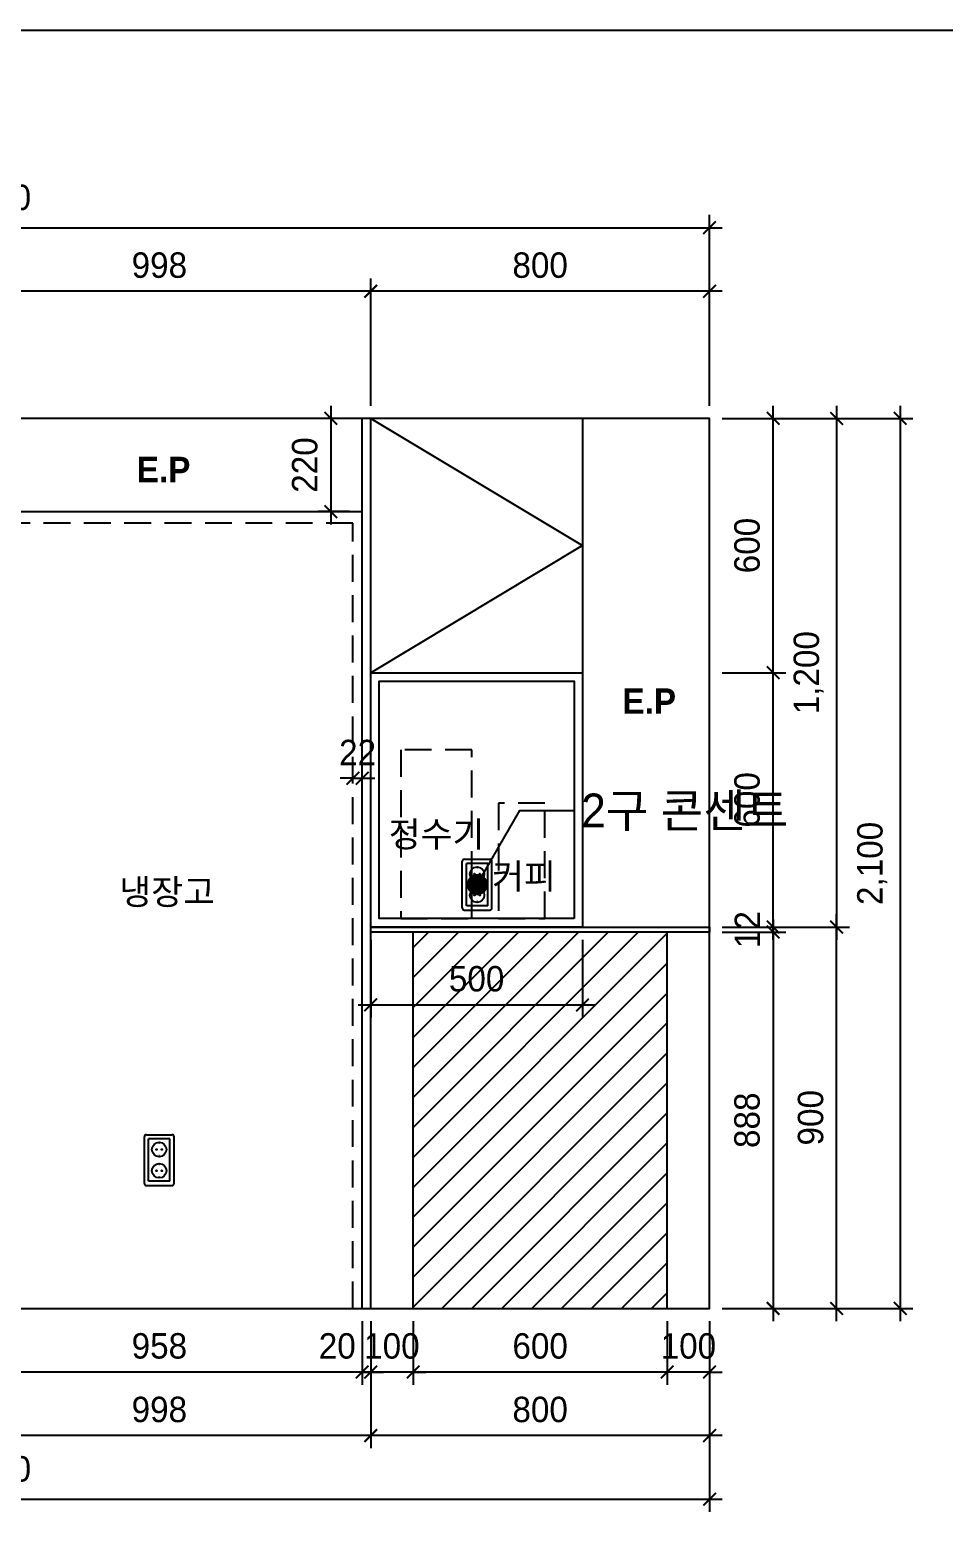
# Model space of a CAD drawing. Header units: millimetres. Extents: x 261942 to 379971, y 117646 to 213875.
# Drawn here: x 347149 to 349306, y 168910 to 172456 of the extents above; entities that cross this region are included whole.
import ezdxf
from ezdxf.enums import TextEntityAlignment as Align

# ---------------------------------------------------------------- set-up
doc = ezdxf.new("R2010")
doc.units = ezdxf.units.MM
doc.header["$LTSCALE"] = 100
doc.header["$PDMODE"] = 3
doc.linetypes.add('DASHEDX2', pattern=[1.5, 1, -0.5])
doc.linetypes.add('HIDDEN', pattern=[9.525, 6.35, -3.175])
doc.layers.get('DEFPOINTS').update_dxf_attribs({"color": 248})
for name, color, linetype in [('0-ELC TEXT', 7, 'Continuous'), ('06-FUR', 6, 'Continuous'), ('06-LIGHT', 4, 'Continuous'), ('07-DIM', 5, 'Continuous'), ('F-SYM', 7, 'Continuous'), ('FORM(YOURNAME)-11', 1, 'Continuous'), ('FU', 4, 'Continuous')]:
    doc.layers.add(name, color=color, linetype=linetype)
doc.styles.add('HY 울릉도 L', font='')
doc.styles.add('YOURNAME', font='HY울릉도M.TTF')
doc.styles.add('넥슨고딕', font='NEXONLv1GothicBold.ttf')
doc.styles.add('코레일둥고', font='Korail_Round_Gothic_Medium.ttf')
doc.styles.get('HY 울릉도 L').set_extended_font_data('HY울릉도L')
doc.dimstyles.new('30', dxfattribs={"dimscale": 30, "dimtxt": 2, "dimasz": 1, "dimexe": 1, "dimexo": 1, "dimgap": 1, "dimtad": 1, "dimdec": 0, "dimrnd": 0.05, "dimdsep": 46, "dimlunit": 6, "dimtxsty": 'HY 울릉도 L', "dimblk": 'ARCHTICK', "dimcen": 2.5, "dimdle": 1, "dimclrd": 133, "dimclre": 133, "dimclrt": 30, "dimadec": 0, "dimazin": 0, "dimtfac": 1, "dimtdec": 0, "dimtix": 1, "dimtmove": 2, "dimatfit": 3, "dimldrblk": 'ARCHTICK', "dimfxl": 0, "dimlwd": -1, "dimlwe": -1, "dimarcsym": 0})

# ---------------------------------------------------------------- blocks, each defined once
blk = doc.blocks.new('FORM-PLAN')
at = {"layer": 'DEFPOINTS', "color": 158}
blk.add_lwpolyline([(-69444, 53115), (-64, 53115), (-64, 1215), (-69444, 1215)], close=True, dxfattribs=at)
at = {"layer": 'FORM(YOURNAME)-11', "color": 3, "style": 'YOURNAME'}
for tag, height, p in [('1', 450, (9905, 18188)), ('2', 450, (9905, 17544)), ('3', 450, (9905, 16257)), ('4', 450, (9905, 14326)), ('5', 515, (9905, 12009)), ('6', 515, (9905, 9757)), ('7', 515, (9905, 7504)), ('8', 515, (9905, 5252)), ('9', 515, (9905, 2999)), ('10', 515, (5655, 811)), ('11', 515, (9905, 747)), ('12', 515, (5655, -1441)), ('13', 515, (9905, -1441))]:
    blk.add_attdef(tag, text='', height=height, dxfattribs=at).set_placement(p, align=Align.MIDDLE_RIGHT)
blk = doc.blocks.new('*U590')
at = {"layer": 'F-SYM', "xscale": 0.15, "yscale": 0.15, "zscale": 0.15}
blk.add_blockref('FORM-PLAN', (352137.4, 164489.1), dxfattribs=at)
blk = doc.blocks.new('_ArchTick')
at = {"color": 0, "linetype": 'ByBlock', "const_width": 0.15}
blk.add_lwpolyline([(-0.5, -0.5), (0.5, 0.5)], dxfattribs=at)
blk = doc.blocks.new('*D336')
at = {"layer": '07-DIM', "color": 133}
for p, q in [((345353.1, 171570.1), (345353.1, 172020.1)), ((348753.1, 171570.1), (348753.1, 172020.1)), ((345323.1, 171990.1), (348783.1, 171990.1))]:
    blk.add_line(p, q, dxfattribs=at)
at = {"layer": 'DEFPOINTS', "color": 0}
for p in [(348753.1, 171990.1), (345353.1, 171540.1), (348753.1, 171540.1)]:
    blk.add_point(p, dxfattribs=at)
at = {"layer": '07-DIM', "color": 133, "xscale": 30, "yscale": 30, "zscale": 30, "rotation": 180}
blk.add_blockref('_ArchTick', (345353.1, 171990.1), dxfattribs=at)
at = {"layer": '07-DIM', "color": 133, "xscale": 30, "yscale": 30, "zscale": 30}
blk.add_blockref('_ArchTick', (348753.1, 171990.1), dxfattribs=at)
at = {"layer": '07-DIM', "color": 30, "insert": (347053.1, 172056), "char_height": 60, "attachment_point": 5, "style": 'HY 울릉도 L'}
blk.add_mtext('3,400', dxfattribs=at)
blk = doc.blocks.new('*D337')
at = {"layer": '07-DIM', "color": 133}
for p, q in [((348783.1, 171840.1), (347923.1, 171840.1)), ((347953.1, 171570.1), (347953.1, 171870.1)), ((348753.1, 171570.1), (348753.1, 171870.1))]:
    blk.add_line(p, q, dxfattribs=at)
at = {"layer": 'DEFPOINTS', "color": 0}
for p in [(347953.1, 171840.1), (347953.1, 171540.1), (348753.1, 171540.1)]:
    blk.add_point(p, dxfattribs=at)
at = {"layer": '07-DIM', "color": 133, "xscale": 30, "yscale": 30, "zscale": 30, "rotation": 180}
blk.add_blockref('_ArchTick', (347953.1, 171840.1), dxfattribs=at)
at = {"layer": '07-DIM', "color": 133, "xscale": 30, "yscale": 30, "zscale": 30}
blk.add_blockref('_ArchTick', (348753.1, 171840.1), dxfattribs=at)
at = {"layer": '07-DIM', "color": 30, "insert": (348353.1, 171901.4), "char_height": 60, "attachment_point": 5, "style": 'HY 울릉도 L'}
blk.add_mtext('800', dxfattribs=at)
blk = doc.blocks.new('*D338')
at = {"layer": '07-DIM', "color": 133}
for p, q in [((347983.1, 171840.1), (346925.1, 171840.1)), ((346955.1, 171570.1), (346955.1, 171870.1)), ((347953.1, 171570.1), (347953.1, 171870.1))]:
    blk.add_line(p, q, dxfattribs=at)
at = {"layer": 'DEFPOINTS', "color": 0}
for p in [(346955.1, 171840.1), (346955.1, 171540.1), (347953.1, 171540.1)]:
    blk.add_point(p, dxfattribs=at)
at = {"layer": '07-DIM', "color": 133, "xscale": 30, "yscale": 30, "zscale": 30, "rotation": 180}
blk.add_blockref('_ArchTick', (346955.1, 171840.1), dxfattribs=at)
at = {"layer": '07-DIM', "color": 133, "xscale": 30, "yscale": 30, "zscale": 30}
blk.add_blockref('_ArchTick', (347953.1, 171840.1), dxfattribs=at)
at = {"layer": '07-DIM', "color": 30, "insert": (347454.1, 171901.4), "char_height": 60, "attachment_point": 5, "style": 'HY 울릉도 L'}
blk.add_mtext('998', dxfattribs=at)
blk = doc.blocks.new('*D346')
at = {"layer": '07-DIM', "color": 133}
for p, q in [((345353.1, 169410.1), (345353.1, 168960.1)), ((348753.1, 169410.1), (348753.1, 168960.1)), ((345323.1, 168990.1), (348783.1, 168990.1))]:
    blk.add_line(p, q, dxfattribs=at)
at = {"layer": 'DEFPOINTS', "color": 0}
for p in [(345353.1, 169440.1), (348753.1, 169440.1), (348753.1, 168990.1)]:
    blk.add_point(p, dxfattribs=at)
at = {"layer": '07-DIM', "color": 133, "xscale": 30, "yscale": 30, "zscale": 30, "rotation": 180}
blk.add_blockref('_ArchTick', (345353.1, 168990.1), dxfattribs=at)
at = {"layer": '07-DIM', "color": 133, "xscale": 30, "yscale": 30, "zscale": 30}
blk.add_blockref('_ArchTick', (348753.1, 168990.1), dxfattribs=at)
at = {"layer": '07-DIM', "color": 30, "insert": (347053.1, 169056), "char_height": 60, "attachment_point": 5, "style": 'HY 울릉도 L'}
blk.add_mtext('3,400', dxfattribs=at)
blk = doc.blocks.new('*D347')
at = {"layer": '07-DIM', "color": 133}
for p, q in [((347953.1, 169410.1), (347953.1, 169110.1)), ((348753.1, 169410.1), (348753.1, 169110.1)), ((348783.1, 169140.1), (347923.1, 169140.1))]:
    blk.add_line(p, q, dxfattribs=at)
at = {"layer": 'DEFPOINTS', "color": 0}
for p in [(347953.1, 169440.1), (348753.1, 169440.1), (347953.1, 169140.1)]:
    blk.add_point(p, dxfattribs=at)
at = {"layer": '07-DIM', "color": 133, "xscale": 30, "yscale": 30, "zscale": 30, "rotation": 180}
blk.add_blockref('_ArchTick', (347953.1, 169140.1), dxfattribs=at)
at = {"layer": '07-DIM', "color": 133, "xscale": 30, "yscale": 30, "zscale": 30}
blk.add_blockref('_ArchTick', (348753.1, 169140.1), dxfattribs=at)
at = {"layer": '07-DIM', "color": 30, "insert": (348353.1, 169201.4), "char_height": 60, "attachment_point": 5, "style": 'HY 울릉도 L'}
blk.add_mtext('800', dxfattribs=at)
blk = doc.blocks.new('*D348')
at = {"layer": '07-DIM', "color": 133}
for p, q in [((348653.1, 169410.1), (348653.1, 169260.1)), ((348753.1, 169410.1), (348753.1, 169260.1)), ((348653.1, 169290.1), (348623.1, 169290.1)), ((348753.1, 169290.1), (348653.1, 169290.1)), ((348753.1, 169290.1), (348783.1, 169290.1))]:
    blk.add_line(p, q, dxfattribs=at)
at = {"layer": 'DEFPOINTS', "color": 0}
for p in [(348653.1, 169440.1), (348753.1, 169440.1), (348653.1, 169290.1)]:
    blk.add_point(p, dxfattribs=at)
at = {"layer": '07-DIM', "color": 133, "xscale": 30, "yscale": 30, "zscale": 30}
blk.add_blockref('_ArchTick', (348653.1, 169290.1), dxfattribs=at)
at = {"layer": '07-DIM', "color": 133, "xscale": 30, "yscale": 30, "zscale": 30, "rotation": 180}
blk.add_blockref('_ArchTick', (348753.1, 169290.1), dxfattribs=at)
at = {"layer": '07-DIM', "color": 30, "insert": (348703.1, 169351.3), "char_height": 60, "attachment_point": 5, "style": 'HY 울릉도 L'}
blk.add_mtext('100', dxfattribs=at)
blk = doc.blocks.new('*D349')
at = {"layer": '07-DIM', "color": 133}
for p, q in [((348053.1, 169410.1), (348053.1, 169260.1)), ((348653.1, 169410.1), (348653.1, 169260.1)), ((348683.1, 169290.1), (348023.1, 169290.1))]:
    blk.add_line(p, q, dxfattribs=at)
at = {"layer": 'DEFPOINTS', "color": 0}
for p in [(348053.1, 169440.1), (348653.1, 169440.1), (348053.1, 169290.1)]:
    blk.add_point(p, dxfattribs=at)
at = {"layer": '07-DIM', "color": 133, "xscale": 30, "yscale": 30, "zscale": 30, "rotation": 180}
blk.add_blockref('_ArchTick', (348053.1, 169290.1), dxfattribs=at)
at = {"layer": '07-DIM', "color": 133, "xscale": 30, "yscale": 30, "zscale": 30}
blk.add_blockref('_ArchTick', (348653.1, 169290.1), dxfattribs=at)
at = {"layer": '07-DIM', "color": 30, "insert": (348353.1, 169351.3), "char_height": 60, "attachment_point": 5, "style": 'HY 울릉도 L'}
blk.add_mtext('600', dxfattribs=at)
blk = doc.blocks.new('*D350')
at = {"layer": '07-DIM', "color": 133}
for p, q in [((347953.1, 169410.1), (347953.1, 169260.1)), ((348053.1, 169410.1), (348053.1, 169260.1)), ((347953.1, 169290.1), (347923.1, 169290.1)), ((348053.1, 169290.1), (347953.1, 169290.1)), ((348053.1, 169290.1), (348083.1, 169290.1))]:
    blk.add_line(p, q, dxfattribs=at)
at = {"layer": 'DEFPOINTS', "color": 0}
for p in [(347953.1, 169440.1), (348053.1, 169440.1), (347953.1, 169290.1)]:
    blk.add_point(p, dxfattribs=at)
at = {"layer": '07-DIM', "color": 133, "xscale": 30, "yscale": 30, "zscale": 30}
blk.add_blockref('_ArchTick', (347953.1, 169290.1), dxfattribs=at)
at = {"layer": '07-DIM', "color": 133, "xscale": 30, "yscale": 30, "zscale": 30, "rotation": 180}
blk.add_blockref('_ArchTick', (348053.1, 169290.1), dxfattribs=at)
at = {"layer": '07-DIM', "color": 30, "insert": (348003.1, 169351.3), "char_height": 60, "attachment_point": 5, "style": 'HY 울릉도 L'}
blk.add_mtext('100', dxfattribs=at)
blk = doc.blocks.new('*D351')
at = {"layer": '07-DIM', "color": 133}
for p, q in [((346955.1, 169410.1), (346955.1, 169110.1)), ((347953.1, 169410.1), (347953.1, 169110.1)), ((347983.1, 169140.1), (346925.1, 169140.1))]:
    blk.add_line(p, q, dxfattribs=at)
at = {"layer": 'DEFPOINTS', "color": 0}
for p in [(346955.1, 169440.1), (347953.1, 169440.1), (346955.1, 169140.1)]:
    blk.add_point(p, dxfattribs=at)
at = {"layer": '07-DIM', "color": 133, "xscale": 30, "yscale": 30, "zscale": 30, "rotation": 180}
blk.add_blockref('_ArchTick', (346955.1, 169140.1), dxfattribs=at)
at = {"layer": '07-DIM', "color": 133, "xscale": 30, "yscale": 30, "zscale": 30}
blk.add_blockref('_ArchTick', (347953.1, 169140.1), dxfattribs=at)
at = {"layer": '07-DIM', "color": 30, "insert": (347454.1, 169201.4), "char_height": 60, "attachment_point": 5, "style": 'HY 울릉도 L'}
blk.add_mtext('998', dxfattribs=at)
blk = doc.blocks.new('*D353')
at = {"layer": '07-DIM', "color": 133}
for p, q in [((347933.1, 169410.1), (347933.1, 169260.1)), ((347953.1, 169410.1), (347953.1, 169260.1)), ((347933.1, 169290.1), (347903.1, 169290.1)), ((347933.1, 169290.1), (347953.1, 169290.1)), ((347953.1, 169290.1), (347983.1, 169290.1))]:
    blk.add_line(p, q, dxfattribs=at)
at = {"layer": 'DEFPOINTS', "color": 0}
for p in [(347933.1, 169440.1), (347953.1, 169440.1), (347953.1, 169290.1)]:
    blk.add_point(p, dxfattribs=at)
at = {"layer": '07-DIM', "color": 133, "xscale": 30, "yscale": 30, "zscale": 30}
blk.add_blockref('_ArchTick', (347933.1, 169290.1), dxfattribs=at)
at = {"layer": '07-DIM', "color": 133, "xscale": 30, "yscale": 30, "zscale": 30, "rotation": 180}
blk.add_blockref('_ArchTick', (347953.1, 169290.1), dxfattribs=at)
at = {"layer": '07-DIM', "color": 30, "insert": (347874.1, 169351.3), "char_height": 60, "attachment_point": 5, "style": 'HY 울릉도 L'}
blk.add_mtext('20', dxfattribs=at)
blk = doc.blocks.new('*D354')
at = {"layer": '07-DIM', "color": 133}
for p, q in [((346975.1, 169410.1), (346975.1, 169260.1)), ((347933.1, 169410.1), (347933.1, 169260.1)), ((347963.1, 169290.1), (346945.1, 169290.1))]:
    blk.add_line(p, q, dxfattribs=at)
at = {"layer": 'DEFPOINTS', "color": 0}
for p in [(346975.1, 169440.1), (347933.1, 169440.1), (346975.1, 169290.1)]:
    blk.add_point(p, dxfattribs=at)
at = {"layer": '07-DIM', "color": 133, "xscale": 30, "yscale": 30, "zscale": 30, "rotation": 180}
blk.add_blockref('_ArchTick', (346975.1, 169290.1), dxfattribs=at)
at = {"layer": '07-DIM', "color": 133, "xscale": 30, "yscale": 30, "zscale": 30}
blk.add_blockref('_ArchTick', (347933.1, 169290.1), dxfattribs=at)
at = {"layer": '07-DIM', "color": 30, "insert": (347454.1, 169351.4), "char_height": 60, "attachment_point": 5, "style": 'HY 울릉도 L'}
blk.add_mtext('958', dxfattribs=at)
blk = doc.blocks.new('*D355')
at = {"layer": '07-DIM', "color": 133}
for p, q in [((349053.1, 171570.1), (349053.1, 170310.1)), ((348783.1, 171540.1), (349083.1, 171540.1)), ((348783.1, 170340.1), (349083.1, 170340.1))]:
    blk.add_line(p, q, dxfattribs=at)
at = {"layer": 'DEFPOINTS', "color": 0}
for p in [(348753.1, 171540.1), (348753.1, 170340.1), (349053.1, 170340.1)]:
    blk.add_point(p, dxfattribs=at)
at = {"layer": '07-DIM', "color": 133, "xscale": 30, "yscale": 30, "zscale": 30}
for p, rotation in [((349053.1, 171540.1), 90), ((349053.1, 170340.1), 270)]:
    blk.add_blockref('_ArchTick', p, dxfattribs=dict(at, rotation=rotation))
at = {"layer": '07-DIM', "color": 30, "insert": (348987.1, 170940.1), "char_height": 60, "attachment_point": 5, "rotation": 90, "style": 'HY 울릉도 L'}
blk.add_mtext('1,200', dxfattribs=at)
blk = doc.blocks.new('*D356')
at = {"layer": '07-DIM', "color": 133}
for p, q in [((349203.1, 171570.1), (349203.1, 169410.1)), ((348783.1, 171540.1), (349233.1, 171540.1)), ((348783.1, 169440.1), (349233.1, 169440.1))]:
    blk.add_line(p, q, dxfattribs=at)
at = {"layer": 'DEFPOINTS', "color": 0}
for p in [(348753.1, 171540.1), (348753.1, 169440.1), (349203.1, 169440.1)]:
    blk.add_point(p, dxfattribs=at)
at = {"layer": '07-DIM', "color": 133, "xscale": 30, "yscale": 30, "zscale": 30}
for p, rotation in [((349203.1, 171540.1), 90), ((349203.1, 169440.1), 270)]:
    blk.add_blockref('_ArchTick', p, dxfattribs=dict(at, rotation=rotation))
at = {"layer": '07-DIM', "color": 30, "insert": (349137.1, 170490.1), "char_height": 60, "attachment_point": 5, "rotation": 90, "style": 'HY 울릉도 L'}
blk.add_mtext('2,100', dxfattribs=at)
blk = doc.blocks.new('*D357')
at = {"layer": '07-DIM', "color": 133}
for p, q in [((349053.1, 169410.1), (349053.1, 170370.1)), ((348783.1, 170340.1), (349083.1, 170340.1)), ((348783.1, 169440.1), (349083.1, 169440.1))]:
    blk.add_line(p, q, dxfattribs=at)
at = {"layer": 'DEFPOINTS', "color": 0}
for p in [(348753.1, 170340.1), (349053.1, 170340.1), (348753.1, 169440.1)]:
    blk.add_point(p, dxfattribs=at)
at = {"layer": '07-DIM', "color": 133, "xscale": 30, "yscale": 30, "zscale": 30}
for p, rotation in [((349053.1, 170340.1), 90), ((349053.1, 169440.1), 270)]:
    blk.add_blockref('_ArchTick', p, dxfattribs=dict(at, rotation=rotation))
at = {"layer": '07-DIM', "color": 30, "insert": (348991.8, 169890.1), "char_height": 60, "attachment_point": 5, "rotation": 90, "style": 'HY 울릉도 L'}
blk.add_mtext('900', dxfattribs=at)
blk = doc.blocks.new('*D358')
at = {"layer": '07-DIM', "color": 133}
for p, q in [((348903.1, 170310.1), (348903.1, 170970.1)), ((348783.1, 170940.1), (348933.1, 170940.1)), ((348783.1, 170340.1), (348933.1, 170340.1))]:
    blk.add_line(p, q, dxfattribs=at)
at = {"layer": 'DEFPOINTS', "color": 0}
for p in [(348753.1, 170940.1), (348903.1, 170940.1), (348753.1, 170340.1)]:
    blk.add_point(p, dxfattribs=at)
at = {"layer": '07-DIM', "color": 133, "xscale": 30, "yscale": 30, "zscale": 30}
for p, rotation in [((348903.1, 170940.1), 90), ((348903.1, 170340.1), 270)]:
    blk.add_blockref('_ArchTick', p, dxfattribs=dict(at, rotation=rotation))
at = {"layer": '07-DIM', "color": 30, "insert": (348841.8, 170640.1), "char_height": 60, "attachment_point": 5, "rotation": 90, "style": 'HY 울릉도 L'}
blk.add_mtext('600', dxfattribs=at)
blk = doc.blocks.new('*D359')
at = {"layer": '07-DIM', "color": 133}
for p, q in [((348903.1, 170910.1), (348903.1, 171570.1)), ((348783.1, 171540.1), (348933.1, 171540.1)), ((348783.1, 170940.1), (348933.1, 170940.1))]:
    blk.add_line(p, q, dxfattribs=at)
at = {"layer": 'DEFPOINTS', "color": 0}
for p in [(348753.1, 171540.1), (348903.1, 171540.1), (348753.1, 170940.1)]:
    blk.add_point(p, dxfattribs=at)
at = {"layer": '07-DIM', "color": 133, "xscale": 30, "yscale": 30, "zscale": 30}
for p, rotation in [((348903.1, 171540.1), 90), ((348903.1, 170940.1), 270)]:
    blk.add_blockref('_ArchTick', p, dxfattribs=dict(at, rotation=rotation))
at = {"layer": '07-DIM', "color": 30, "insert": (348841.8, 171240.1), "char_height": 60, "attachment_point": 5, "rotation": 90, "style": 'HY 울릉도 L'}
blk.add_mtext('600', dxfattribs=at)
blk = doc.blocks.new('*D360')
at = {"layer": '07-DIM', "color": 133}
for p, q in [((348903.1, 170340.1), (348903.1, 170370.1)), ((348783.1, 170340.1), (348933.1, 170340.1)), ((348783.1, 170328.1), (348933.1, 170328.1)), ((348903.1, 170328.1), (348903.1, 170340.1)), ((348903.1, 170328.1), (348903.1, 170298.1))]:
    blk.add_line(p, q, dxfattribs=at)
at = {"layer": 'DEFPOINTS', "color": 0}
for p in [(348753.1, 170340.1), (348753.1, 170328.1), (348903.1, 170340.1)]:
    blk.add_point(p, dxfattribs=at)
at = {"layer": '07-DIM', "color": 133, "xscale": 30, "yscale": 30, "zscale": 30}
for p, rotation in [((348903.1, 170340.1), 270), ((348903.1, 170328.1), 90)]:
    blk.add_blockref('_ArchTick', p, dxfattribs=dict(at, rotation=rotation))
at = {"layer": '07-DIM', "color": 30, "insert": (348842.4, 170334.1), "char_height": 60, "attachment_point": 5, "rotation": 90, "style": 'HY 울릉도 L'}
blk.add_mtext('12', dxfattribs=at)
blk = doc.blocks.new('*D361')
at = {"layer": '07-DIM', "color": 133}
for p, q in [((348903.1, 170358.1), (348903.1, 169410.1)), ((348783.1, 170328.1), (348933.1, 170328.1)), ((348783.1, 169440.1), (348933.1, 169440.1))]:
    blk.add_line(p, q, dxfattribs=at)
at = {"layer": 'DEFPOINTS', "color": 0}
for p in [(348753.1, 170328.1), (348753.1, 169440.1), (348903.1, 169440.1)]:
    blk.add_point(p, dxfattribs=at)
at = {"layer": '07-DIM', "color": 133, "xscale": 30, "yscale": 30, "zscale": 30}
for p, rotation in [((348903.1, 170328.1), 90), ((348903.1, 169440.1), 270)]:
    blk.add_blockref('_ArchTick', p, dxfattribs=dict(at, rotation=rotation))
at = {"layer": '07-DIM', "color": 30, "insert": (348841.8, 169884.1), "char_height": 60, "attachment_point": 5, "rotation": 90, "style": 'HY 울릉도 L'}
blk.add_mtext('888', dxfattribs=at)
blk = doc.blocks.new('*D368')
at = {"layer": '07-DIM', "color": 133}
for p, q in [((347858.8, 171570.1), (347858.8, 171290.1)), ((347903.1, 171540.1), (347828.8, 171540.1)), ((347903.1, 171320.1), (347828.8, 171320.1))]:
    blk.add_line(p, q, dxfattribs=at)
at = {"layer": 'DEFPOINTS', "color": 0}
for p in [(347933.1, 171540.1), (347858.8, 171320.1), (347933.1, 171320.1)]:
    blk.add_point(p, dxfattribs=at)
at = {"layer": '07-DIM', "color": 133, "xscale": 30, "yscale": 30, "zscale": 30}
for p, rotation in [((347858.8, 171540.1), 90), ((347858.8, 171320.1), 270)]:
    blk.add_blockref('_ArchTick', p, dxfattribs=dict(at, rotation=rotation))
at = {"layer": '07-DIM', "color": 30, "insert": (347797.5, 171430.1), "char_height": 60, "attachment_point": 5, "rotation": 90, "style": 'HY 울릉도 L'}
blk.add_mtext('220', dxfattribs=at)
blk = doc.blocks.new('*D410')
at = {"layer": '07-DIM', "color": 133}
for p, q in [((347911.1, 170691.1), (347881.1, 170691.1)), ((347911.1, 170691.1), (347933.1, 170691.1)), ((347933.1, 170691.1), (347963.1, 170691.1))]:
    blk.add_line(p, q, dxfattribs=at)
at = {"layer": 'DEFPOINTS', "color": 0}
for p in [(347911.1, 170691.1), (347933.1, 170691.1), (347933.1, 170691.1)]:
    blk.add_point(p, dxfattribs=at)
at = {"layer": '07-DIM', "color": 133, "xscale": 30, "yscale": 30, "zscale": 30}
blk.add_blockref('_ArchTick', (347911.1, 170691.1), dxfattribs=at)
at = {"layer": '07-DIM', "color": 133, "xscale": 30, "yscale": 30, "zscale": 30, "rotation": 180}
blk.add_blockref('_ArchTick', (347933.1, 170691.1), dxfattribs=at)
at = {"layer": '07-DIM', "color": 30, "insert": (347922.1, 170751.8), "char_height": 60, "attachment_point": 5, "style": 'HY 울릉도 L'}
blk.add_mtext('22', dxfattribs=at)
blk = doc.blocks.new('A$C0A3709C6')
at = {"layer": 'FU'}
for p, q in [((0, 5), (0, 115)), ((5, 120), (65, 120)), ((10, 10), (10, 110)), ((60, 110), (10, 110)), ((60, 10), (60, 110)), ((60, 10), (60, 110)), ((70, 5), (70, 115)), ((34.1, 100), (34.1, 102)), ((36.1, 100), (34.1, 100)), ((36.1, 100), (36.1, 102)), ((34.1, 70), (34.1, 68)), ((36.1, 70), (34.1, 70)), ((34.1, 50), (34.1, 52)), ((36.1, 50), (34.1, 50)), ((36.1, 70), (36.1, 68)), ((36.1, 50), (36.1, 52)), ((60, 10), (10, 10)), ((34.1, 20), (34.1, 18)), ((36.1, 20), (34.1, 20)), ((36.1, 20), (36.1, 18)), ((5, 0), (65, 0))]:
    blk.add_line(p, q, dxfattribs=at)
for centre, radius in [((35, 85), 17), ((28.5, 85), 1.03), ((41.5, 85), 1.03), ((35, 35), 17), ((28.5, 35), 1.03), ((41.5, 35), 1.03)]:
    blk.add_circle(centre, radius, dxfattribs=at)
for centre, start, end in [((5, 115), 90, 180), ((65, 115), 0, 90), ((5, 5), 180, 270), ((65, 5), 270, 0)]:
    blk.add_arc(centre, 5, start, end, dxfattribs=at)
blk = doc.blocks.new('*D564')
at = {"color": 133}
for p, q in [((347953.1, 170310.1), (347953.1, 170126.3)), ((348453.1, 170310.1), (348453.1, 170126.3)), ((347923.1, 170156.3), (348483.1, 170156.3))]:
    blk.add_line(p, q, dxfattribs=at)
at = {"layer": 'DEFPOINTS', "color": 0}
for p in [(347953.1, 170340.1), (348453.1, 170340.1), (348453.1, 170156.3)]:
    blk.add_point(p, dxfattribs=at)
at = {"color": 133, "xscale": 30, "yscale": 30, "zscale": 30, "rotation": 180}
blk.add_blockref('_ArchTick', (347953.1, 170156.3), dxfattribs=at)
at = {"color": 133, "xscale": 30, "yscale": 30, "zscale": 30}
blk.add_blockref('_ArchTick', (348453.1, 170156.3), dxfattribs=at)
at = {"color": 30, "insert": (348203.1, 170217.6), "char_height": 60, "attachment_point": 5, "style": 'HY 울릉도 L'}
blk.add_mtext('500', dxfattribs=at)

msp = doc.modelspace()

# ---------------------------------------------------------------- hatches: boundary and pattern name
at = {"layer": '06-FUR'}
h = msp.add_hatch(dxfattribs=at)
h.set_pattern_fill('_USER', color=8, scale=50, angle=45, pattern_type=0)
h.set_pattern_definition([(45, (8463.504, -28583.847), (-35.355339, 35.355339), [])])
h.paths.add_polyline_path([(345753.1, 171540.1), (345353.1, 171540.1), (345353.1, 170940.1), (345753.1, 170940.1)])
h.paths.add_polyline_path([(348653.1, 170328.1), (348053.1, 170328.1), (348053.1, 169440.1), (348653.1, 169440.1)])

# ---------------------------------------------------------------- linework, layer by layer
at = {"layer": '0-ELC TEXT'}
msp.add_lwpolyline([(348204.6, 170440.1), (348305.5, 170614.7), (348432.8, 170614.7)], dxfattribs=at)
at = {"layer": '0-ELC TEXT', "const_width": 25}
msp.add_lwpolyline([(348192.1, 170440.1, 1), (348217.1, 170440.1, 1)], format="xyb", close=True, dxfattribs=at)
at = {"layer": '06-FUR'}
for p, q in [((347933.1, 169440.1), (347933.1, 171540.1)), ((347953.1, 169440.1), (347953.1, 171540.1)), ((348453.1, 171540.1), (348453.1, 170340.1)), ((346975.1, 171320.1), (347933.1, 171320.1)), ((347953.1, 170340.1), (348753.1, 170340.1)), ((348053.1, 169440.1), (348053.1, 170328.1)), ((348653.1, 169440.1), (348653.1, 170328.1)), ((348734.2, 170340.1), (348753.1, 170340.1))]:
    msp.add_line(p, q, dxfattribs=at)
for points in [[(345353.1, 169440.1), (348753.1, 169440.1), (348753.1, 171540.1), (345353.1, 171540.1)], [(348453.1, 170340.1), (347953.1, 170340.1), (347953.1, 170940.1), (348453.1, 170940.1)], [(348433.1, 170360.1), (347973.1, 170360.1), (347973.1, 170920.1), (348433.1, 170920.1)], [(347953.1, 170340.1), (348753.1, 170340.1), (348753.1, 170328.1), (347953.1, 170328.1)]]:
    msp.add_lwpolyline(points, close=True, dxfattribs=at)
at = {"layer": '06-FUR', "color": 8, "linetype": 'HIDDEN', "ltscale": 0.1}
for points in [[(346997.1, 169440.1), (347911.1, 169440.1), (347911.1, 171293.1), (346997.1, 171293.1)], [(348024, 170360.1), (348192, 170360.1), (348192, 170758.1), (348024, 170758.1)], [(348364.4, 170360.1), (348364.4, 170632.1), (348254.4, 170632.1), (348254.4, 170360.1)]]:
    msp.add_lwpolyline(points, close=True, dxfattribs=at)
at = {"layer": '06-LIGHT', "color": 1}
msp.add_lwpolyline([(347953.1, 171540.1), (348453.1, 171240.1), (347953.1, 170940.1)], dxfattribs=at)

# ---------------------------------------------------------------- block references
at = {"color": 10}
msp.add_blockref('*U590', (0, 0), dxfattribs=at)
at = {"layer": 'FU'}
for p in [(348169.3, 170380.1), (347418.7, 169730.1)]:
    msp.add_blockref('A$C0A3709C6', p, dxfattribs=at)

# ---------------------------------------------------------------- texts
at = {"layer": '0-ELC TEXT', "style": '코레일둥고'}
msp.add_text('2구 콘센트', height=80, dxfattribs=at).set_placement((348450, 170575))
at = {"layer": '06-FUR', "color": 8, "linetype": 'DASHEDX2', "style": '넥슨고딕'}
for s, p in [('E.P', (347464.1, 171389.6)), ('E.P', (348610.6, 170843.1)), ('정수기', (348108.5, 170529.1)), ('커피', (348314.8, 170430.1)), ('냉장고', (347472.5, 170393.1))]:
    msp.add_text(s, height=60, dxfattribs=at).set_placement(p, align=Align.CENTER)

# ---------------------------------------------------------------- dimensions: what is measured, and where the dimension line sits
at = {"color": 10}
dim = msp.add_linear_dim(base=(348453.1, 170156.3), p1=(347953.1, 170340.1), p2=(348453.1, 170340.1), dimstyle='30', override={"dimfxl": 1.25}, dxfattribs=at)
dim.commit()
dim.dimension.update_dxf_attribs({"geometry": '*D564', "text_midpoint": (348203.1, 170217.6)})
at = {"layer": '07-DIM'}
for base, p1, p2, picture, middle in [((348753.1, 171990.1), (345353.1, 171540.1), (348753.1, 171540.1), '*D336', (347053.1, 172056)), ((346955.1, 171840.1), (347953.1, 171540.1), (346955.1, 171540.1), '*D338', (347454.1, 171901.4)), ((347953.1, 171840.1), (348753.1, 171540.1), (347953.1, 171540.1), '*D337', (348353.1, 171901.4)), ((347933.1, 170691.1), (347911.1, 170691.1), (347933.1, 170691.1), '*D410', (347922.1, 170751.8)), ((348753.1, 168990.1), (345353.1, 169440.1), (348753.1, 169440.1), '*D346', (347053.1, 169056)), ((346955.1, 169140.1), (347953.1, 169440.1), (346955.1, 169440.1), '*D351', (347454.1, 169201.4)), ((346975.1, 169290.1), (347933.1, 169440.1), (346975.1, 169440.1), '*D354', (347454.1, 169351.4)), ((347953.1, 169140.1), (348753.1, 169440.1), (347953.1, 169440.1), '*D347', (348353.1, 169201.4)), ((347953.1, 169290.1), (348053.1, 169440.1), (347953.1, 169440.1), '*D350', (348003.1, 169351.3)), ((348053.1, 169290.1), (348653.1, 169440.1), (348053.1, 169440.1), '*D349', (348353.1, 169351.3)), ((348653.1, 169290.1), (348753.1, 169440.1), (348653.1, 169440.1), '*D348', (348703.1, 169351.3))]:
    dim = msp.add_linear_dim(base=base, p1=p1, p2=p2, dimstyle='30', dxfattribs=at)
    dim.commit()
    dim.dimension.update_dxf_attribs({"geometry": picture, "text_midpoint": middle})
for base, p1, p2, picture, middle in [((347858.8, 171320.1), (347933.1, 171540.1), (347933.1, 171320.1), '*D368', (347797.5, 171430.1)), ((349053.1, 170340.1), (348753.1, 171540.1), (348753.1, 170340.1), '*D355', (348987.1, 170940.1)), ((349203.1, 169440.1), (348753.1, 171540.1), (348753.1, 169440.1), '*D356', (349137.1, 170490.1)), ((348903.1, 171540.1), (348753.1, 170940.1), (348753.1, 171540.1), '*D359', (348841.8, 171240.1)), ((348903.1, 170940.1), (348753.1, 170340.1), (348753.1, 170940.1), '*D358', (348841.8, 170640.1)), ((348903.1, 170340.1), (348753.1, 170328.1), (348753.1, 170340.1), '*D360', (348842.4, 170334.1)), ((349053.1, 170340.1), (348753.1, 169440.1), (348753.1, 170340.1), '*D357', (348991.8, 169890.1)), ((348903.1, 169440.1), (348753.1, 170328.1), (348753.1, 169440.1), '*D361', (348841.8, 169884.1))]:
    dim = msp.add_linear_dim(base=base, p1=p1, p2=p2, angle=90, dimstyle='30', dxfattribs=at)
    dim.commit()
    dim.dimension.update_dxf_attribs({"geometry": picture, "text_midpoint": middle})
dim = msp.add_linear_dim(base=(347953.1, 169290.1), p1=(347933.1, 169440.1), p2=(347953.1, 169440.1), dimstyle='30', dxfattribs=at)
dim.commit()
dim.dimension.update_dxf_attribs({"geometry": '*D353', "text_midpoint": (347874.1, 169351.3), "dimtype": 160})

doc.saveas('drawing.dxf')
